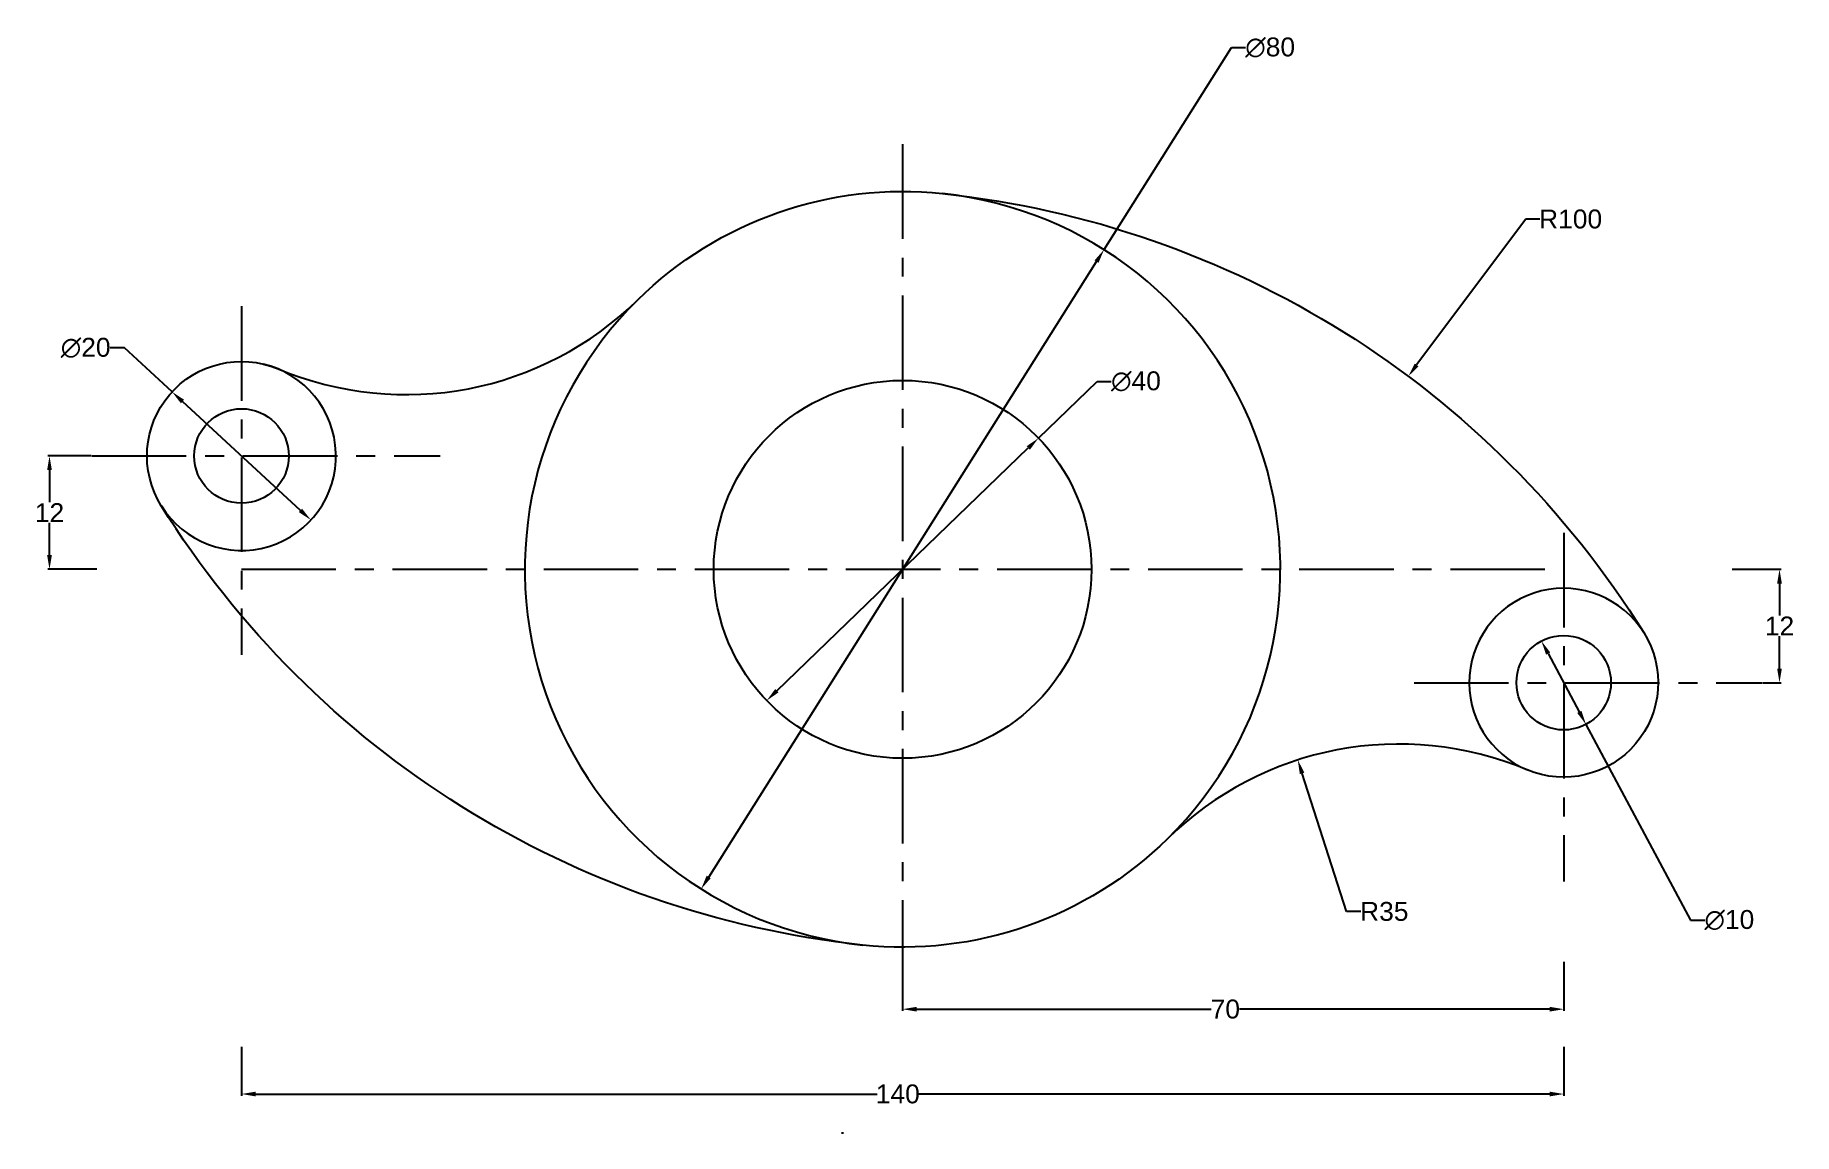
# Model space of a CAD drawing. Header units: millimetres. Extents: x -2 to 184, y -14 to 103.
import ezdxf

# ---------------------------------------------------------------- set-up
doc = ezdxf.new("R2010")
doc.units = ezdxf.units.MM
doc.header["$MEASUREMENT"] = 0
doc.linetypes.add('CENTER', pattern=[2, 1.25, -0.25, 0.25, -0.25])
doc.styles.get("Standard").update_dxf_attribs({"font": 'arial.ttf'})
doc.dimstyles.new('krishna', dxfattribs={"dimtxt": 2, "dimasz": 1.5, "dimexe": 0.18, "dimexo": 0.0625, "dimgap": 0.09, "dimtad": 0, "dimtih": 1, "dimtoh": 1, "dimdec": 1, "dimzin": 0, "dimdsep": 46, "dimtxsty": 'Standard', "dimcen": 0.09, "dimadec": 0, "dimazin": 0, "dimtfac": 1, "dimtdec": 1, "dimtofl": 0, "dimtmove": 0, "dimatfit": 3, "dimfxl": 5, "dimfxlon": 1, "dimtolj": 1, "dimtzin": 0, "dimarcsym": 0})
doc.dimstyles.new('krishna ex line', dxfattribs={"dimtxt": 2, "dimasz": 1.5, "dimexe": 0.18, "dimexo": 0.0625, "dimgap": 0.09, "dimtad": 0, "dimtih": 1, "dimtoh": 1, "dimdec": 1, "dimzin": 0, "dimdsep": 46, "dimtxsty": 'Standard', "dimcen": 0.09, "dimadec": 0, "dimazin": 0, "dimtfac": 1, "dimtdec": 1, "dimtmove": 0, "dimatfit": 2, "dimfxl": 5, "dimfxlon": 1, "dimtolj": 1, "dimtzin": 0, "dimarcsym": 0})

# ---------------------------------------------------------------- blocks, each defined once
blk = doc.blocks.new('*D1')
at = {"color": 0, "lineweight": -2, "transparency": 16777216}
for p, q in [((19.73, -4.53), (19.73, -9.71)), ((159.73, -4.53), (159.73, -9.71)), ((21.23, -9.53), (87.02, -9.53)), ((158.23, -9.53), (91.43, -9.53))]:
    blk.add_line(p, q, dxfattribs=at)
at = {"color": 0, "transparency": 16777216}
for points in [[(21.23, -9.28), (21.23, -9.78), (19.73, -9.53)], [(158.23, -9.28), (158.23, -9.78), (159.73, -9.53)]]:
    blk.add_solid(points, dxfattribs=at)
at = {"layer": 'Defpoints', "color": 0, "transparency": 16777216}
for p in [(19.73, 58.01), (159.73, 34.01), (159.73, -9.53)]:
    blk.add_point(p, dxfattribs=at)
at = {"color": 0, "transparency": 16777216, "insert": (89.22, -9.53), "char_height": 2, "attachment_point": 5}
blk.add_mtext('\\A1;140', dxfattribs=at)
blk = doc.blocks.new('*D2')
at = {"color": 0, "lineweight": -2, "transparency": 16777216}
for p, q in [((89.73, 4.45), (89.73, -0.73)), ((159.73, 4.45), (159.73, -0.73)), ((91.23, -0.55), (122.39, -0.55)), ((158.23, -0.55), (125.41, -0.55))]:
    blk.add_line(p, q, dxfattribs=at)
at = {"color": 0, "transparency": 16777216}
for points in [[(91.23, -0.3), (91.23, -0.8), (89.73, -0.55)], [(158.23, -0.3), (158.23, -0.8), (159.73, -0.55)]]:
    blk.add_solid(points, dxfattribs=at)
at = {"layer": 'Defpoints', "color": 0, "transparency": 16777216}
for p in [(89.73, 46.01), (159.73, 34.01), (159.73, -0.55)]:
    blk.add_point(p, dxfattribs=at)
at = {"color": 0, "transparency": 16777216, "insert": (123.9, -0.55), "char_height": 2, "attachment_point": 5}
blk.add_mtext('\\A1;70', dxfattribs=at)
blk = doc.blocks.new('*D3')
at = {"color": 0, "lineweight": -2, "transparency": 16777216}
for p, q in [((158.08, 37.1), (161.38, 30.93)), ((162.08, 29.6), (173.17, 8.88)), ((173.17, 8.88), (174.67, 8.88))]:
    blk.add_line(p, q, dxfattribs=at)
at = {"color": 0, "transparency": 16777216}
for points in [[(158.3, 37.22), (157.86, 36.98), (157.37, 38.42)], [(161.6, 31.04), (161.16, 30.81), (162.08, 29.6)]]:
    blk.add_solid(points, dxfattribs=at)
at = {"layer": 'Defpoints', "color": 0, "transparency": 16777216}
for p in [(157.37, 38.42), (162.08, 29.6)]:
    blk.add_point(p, dxfattribs=at)
at = {"color": 0, "transparency": 16777216, "insert": (177.27, 8.88), "char_height": 2, "attachment_point": 5}
blk.add_mtext('\\A1;∅10', dxfattribs=at)
blk = doc.blocks.new('*D4')
at = {"color": 0, "lineweight": -2, "transparency": 16777216}
for p, q in [((104.12, 59.9), (110.33, 65.9)), ((110.33, 65.9), (111.83, 65.9)), ((76.42, 33.16), (103.04, 58.86))]:
    blk.add_line(p, q, dxfattribs=at)
at = {"color": 0, "transparency": 16777216}
for points in [[(102.86, 59.04), (103.21, 58.68), (104.12, 59.9)], [(76.24, 33.34), (76.59, 32.98), (75.34, 32.12)]]:
    blk.add_solid(points, dxfattribs=at)
at = {"layer": 'Defpoints', "color": 0, "transparency": 16777216}
for p in [(104.12, 59.9), (75.34, 32.12)]:
    blk.add_point(p, dxfattribs=at)
at = {"color": 0, "transparency": 16777216, "insert": (114.44, 65.9), "char_height": 2, "attachment_point": 5}
blk.add_mtext('\\A1;∅40', dxfattribs=at)
blk = doc.blocks.new('*D5')
at = {"color": 0, "lineweight": -2, "transparency": 16777216}
for p, q in [((111.06, 79.85), (124.54, 101.24)), ((124.54, 101.24), (126.04, 101.24)), ((69.2, 13.44), (110.26, 78.58))]:
    blk.add_line(p, q, dxfattribs=at)
at = {"color": 0, "transparency": 16777216}
for points in [[(110.05, 78.71), (110.47, 78.45), (111.06, 79.85)], [(68.98, 13.58), (69.41, 13.31), (68.4, 12.17)]]:
    blk.add_solid(points, dxfattribs=at)
at = {"layer": 'Defpoints', "color": 0, "transparency": 16777216}
for p in [(111.06, 79.85), (68.4, 12.17)]:
    blk.add_point(p, dxfattribs=at)
at = {"color": 0, "transparency": 16777216, "insert": (128.65, 101.24), "char_height": 2, "attachment_point": 5}
blk.add_mtext('\\A1;∅80', dxfattribs=at)
blk = doc.blocks.new('*D6')
at = {"color": 0, "lineweight": -2, "transparency": 16777216}
for p, q in [((3.82, 58.01), (-0.78, 58.01)), ((-0.6, 56.51), (-0.6, 53.11)), ((-0.6, 47.51), (-0.6, 50.92)), ((4.4, 46.01), (-0.78, 46.01))]:
    blk.add_line(p, q, dxfattribs=at)
at = {"color": 0, "transparency": 16777216}
for points in [[(-0.85, 56.51), (-0.35, 56.51), (-0.6, 58.01)], [(-0.85, 47.51), (-0.35, 47.51), (-0.6, 46.01)]]:
    blk.add_solid(points, dxfattribs=at)
at = {"layer": 'Defpoints', "color": 0, "transparency": 16777216}
for p in [(3.88, 58.01), (-0.6, 46.01), (19.73, 46.01)]:
    blk.add_point(p, dxfattribs=at)
at = {"color": 0, "transparency": 16777216, "insert": (-0.6, 52.01), "char_height": 2, "attachment_point": 5}
blk.add_mtext('\\A1;12', dxfattribs=at)
blk = doc.blocks.new('*D7')
at = {"color": 0, "lineweight": -2, "transparency": 16777216}
for p, q in [((7.33, 69.45), (5.83, 69.45)), ((12.38, 64.79), (7.33, 69.45)), ((25.97, 52.25), (13.48, 63.78))]:
    blk.add_line(p, q, dxfattribs=at)
at = {"color": 0, "transparency": 16777216}
for points in [[(13.65, 63.96), (13.31, 63.59), (12.38, 64.79)], [(26.14, 52.43), (25.8, 52.06), (27.08, 51.23)]]:
    blk.add_solid(points, dxfattribs=at)
at = {"layer": 'Defpoints', "color": 0, "transparency": 16777216}
for p in [(12.38, 64.79), (27.08, 51.23)]:
    blk.add_point(p, dxfattribs=at)
at = {"color": 0, "transparency": 16777216, "insert": (3.23, 69.45), "char_height": 2, "attachment_point": 5}
blk.add_mtext('\\A1;∅20', dxfattribs=at)
blk = doc.blocks.new('*D8')
at = {"color": 0, "lineweight": -2, "transparency": 16777216}
for p, q in [((177.58, 46.01), (182.76, 46.01)), ((182.58, 44.51), (182.58, 41.11)), ((182.58, 35.51), (182.58, 38.92)), ((180.84, 34.01), (182.76, 34.01))]:
    blk.add_line(p, q, dxfattribs=at)
at = {"color": 0, "transparency": 16777216}
for points in [[(182.33, 44.51), (182.83, 44.51), (182.58, 46.01)], [(182.33, 35.51), (182.83, 35.51), (182.58, 34.01)]]:
    blk.add_solid(points, dxfattribs=at)
at = {"layer": 'Defpoints', "color": 0, "transparency": 16777216}
for p in [(159.73, 46.01), (180.78, 34.01), (182.58, 34.01)]:
    blk.add_point(p, dxfattribs=at)
at = {"color": 0, "transparency": 16777216, "insert": (182.58, 40.01), "char_height": 2, "attachment_point": 5}
blk.add_mtext('\\A1;12', dxfattribs=at)
blk = doc.blocks.new('*D9')
at = {"color": 0, "lineweight": -2, "transparency": 16777216}
for p, q in [((155.71, 83.08), (144.16, 67.64)), ((157.21, 83.08), (155.71, 83.08)), ((83.29, -13.65), (83.47, -13.65)), ((83.38, -13.74), (83.38, -13.56))]:
    blk.add_line(p, q, dxfattribs=at)
at = {"color": 0, "transparency": 16777216}
blk.add_solid([(143.96, 67.79), (144.36, 67.49), (143.27, 66.44)], dxfattribs=at)
at = {"layer": 'Defpoints', "color": 0, "transparency": 16777216}
for p in [(143.27, 66.44), (83.38, -13.65)]:
    blk.add_point(p, dxfattribs=at)
at = {"color": 0, "transparency": 16777216, "insert": (160.46, 83.08), "char_height": 2, "attachment_point": 5}
blk.add_mtext('\\A1;R100', dxfattribs=at)
blk = doc.blocks.new('*D10')
at = {"color": 0, "lineweight": -2, "transparency": 16777216}
for p, q in [((136.74, 9.79), (132.03, 24.41)), ((138.24, 9.79), (136.74, 9.79))]:
    blk.add_line(p, q, dxfattribs=at)
at = {"color": 0, "transparency": 16777216}
blk.add_solid([(132.27, 24.49), (131.79, 24.33), (131.57, 25.84)], dxfattribs=at)
at = {"layer": 'Defpoints', "color": 0, "transparency": 16777216}
for p in [(131.57, 25.84), (142.3, -7.48)]:
    blk.add_point(p, dxfattribs=at)
at = {"color": 0, "transparency": 16777216, "insert": (140.73, 9.79), "char_height": 2, "attachment_point": 5}
blk.add_mtext('\\A1;R35', dxfattribs=at)

msp = doc.modelspace()

# ---------------------------------------------------------------- linework, layer by layer
at = {"linetype": 'CENTER', "ltscale": 8}
for p, q in [((89.73, 91), (89.73, 4.45)), ((19.73, 73.86), (19.73, 36.96)), ((3.88, 58.01), (40.78, 58.01)), ((159.73, 49.86), (159.73, 12.96)), ((19.73, 46.01), (159.73, 46.01)), ((143.88, 34.01), (180.78, 34.01))]:
    msp.add_line(p, q, dxfattribs=at)
msp.add_lwpolyline([(85.5, 6.24, -0.230656), (11.24, 52.72, -0.731637), (23.6, 67.23, 0.302344), (61.69, 74.54, -0.224321), (93.96, 85.79, -0.230656), (168.21, 39.31, -0.731637), (155.85, 24.79, 0.302344), (117.77, 17.48, -0.224321)], format="xyb", close=True)
for centre, radius in [((89.73, 46.01), 20), ((19.73, 58.01), 5), ((159.73, 34.01), 5)]:
    msp.add_circle(centre, radius)
for centre, radius, start, end in [((89.73, 46.01), 40, 314.5055, 83.9321), ((89.73, 46.01), 40, 134.5055, 263.9321), ((19.73, 58.01), 10, 211.9783, 76.7337), ((159.73, 34.01), 10, 31.9783, 247.3921)]:
    msp.add_arc(centre, radius, start, end)

# ---------------------------------------------------------------- dimensions: what is measured, and where the dimension line sits
for p1, p2, picture, middle in [((68.4, 12.17), (111.06, 79.85), '*D5', (128.65, 101.24)), ((27.08, 51.23), (12.38, 64.79), '*D7', (3.23, 69.45)), ((75.34, 32.12), (104.12, 59.9), '*D4', (114.44, 65.9)), ((157.37, 38.42), (162.08, 29.6), '*D3', (177.27, 8.88))]:
    dim = msp.add_diameter_dim_2p(p1=p1, p2=p2, dimstyle='krishna ex line', override={"dimdec": 0})
    dim.commit()
    dim.dimension.update_dxf_attribs({"geometry": picture, "text_midpoint": middle, "dimtype": 163})
for center, mpoint, picture, middle in [((83.38, -13.65), (143.27, 66.44), '*D9', (160.46, 83.08)), ((142.3, -7.48), (131.57, 25.84), '*D10', (140.73, 9.79))]:
    dim = msp.add_radius_dim(center=center, mpoint=mpoint, dimstyle='krishna', override={"dimdec": 0})
    dim.commit()
    dim.dimension.update_dxf_attribs({"geometry": picture, "text_midpoint": middle, "dimtype": 164})
for base, p1, p2, picture, middle in [((-0.6, 46.01), (3.88, 58.01), (19.73, 46.01), '*D6', (-0.6, 52.01)), ((182.58, 34.01), (159.73, 46.01), (180.78, 34.01), '*D8', (182.58, 40.01))]:
    dim = msp.add_linear_dim(base=base, p1=p1, p2=p2, angle=90, dimstyle='krishna', override={"dimdec": 0})
    dim.commit()
    dim.dimension.update_dxf_attribs({"geometry": picture, "text_midpoint": middle})
for base, p1, picture, middle in [((159.73, -9.53), (19.73, 58.01), '*D1', (89.22, -9.53)), ((159.73, -0.55), (89.73, 46.01), '*D2', (123.9, -0.55))]:
    dim = msp.add_linear_dim(base=base, p1=p1, p2=(159.73, 34.01), dimstyle='krishna', override={"dimdec": 0})
    dim.commit()
    dim.dimension.update_dxf_attribs({"geometry": picture, "text_midpoint": middle, "dimtype": 160})

doc.saveas('drawing.dxf')
